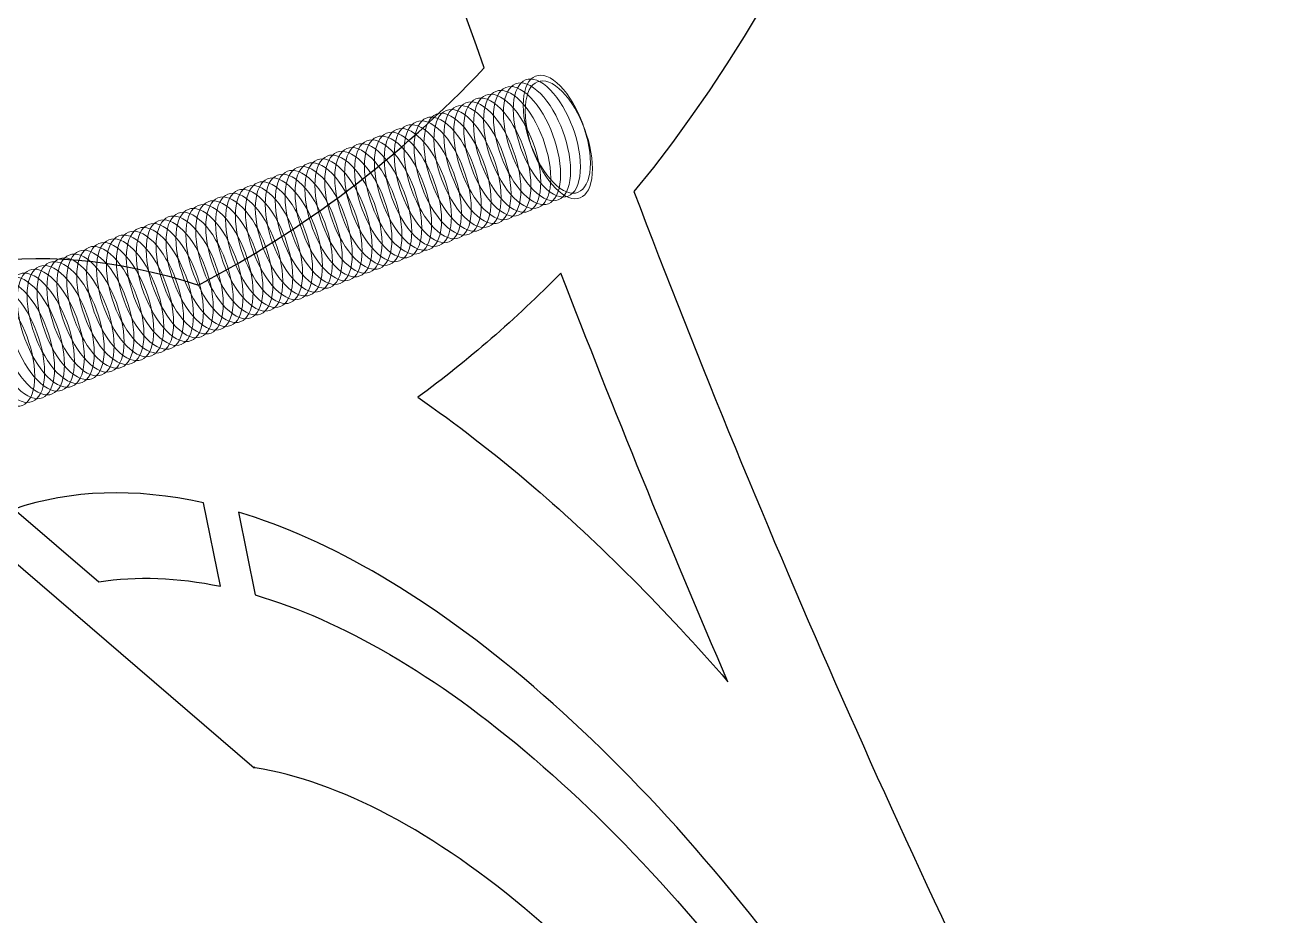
# Model space of a CAD drawing. Header units: centimetres. Extents: x -860 to -17, y -240 to 97.
# Drawn here: x -809.55 to -781.39, y -206.02 to -186.12 of the extents above; entities that cross this region are included whole.
import ezdxf

# ---------------------------------------------------------------- set-up
doc = ezdxf.new("R2010")
doc.units = ezdxf.units.CM
doc.header["$MEASUREMENT"] = 0
doc.layers.add('layer 1', color=7, linetype='Continuous')

msp = doc.modelspace()

# ---------------------------------------------------------------- linework, layer by layer
at = {"layer": 'layer 1', "color": 242}
for points, knots in [([(-791.81431, -213.5163), (-791.81431, -213.5163), (-791.81431, -213.54688), (-791.81431, -213.54688), (-791.81431, -213.54688), (-791.81431, -213.54688), (-785.62944, -218.85362), (-785.62944, -218.85362), (-785.62944, -218.85362), (-785.62944, -218.85362), (-782.36581, -221.65389), (-782.36581, -221.65389), (-782.36581, -221.65389), (-782.36581, -221.65389), (-781.38636, -222.49428), (-781.38636, -222.49428), (-781.38636, -222.49428), (-782.68687, -218.98892), (-784.24215, -215.55083), (-785.99553, -212.30804), (-785.99553, -212.30804), (-786.02547, -212.25267), (-786.05546, -212.19733), (-786.08552, -212.14207), (-786.08552, -212.14207), (-789.70322, -204.98148), (-793.01893, -197.5059), (-795.9385, -189.83895), (-795.9385, -189.83895), (-786.56033, -178.44123), (-783.55523, -157.08198), (-790.90493, -127.47964), (-790.90493, -127.47964), (-790.90493, -127.47964), (-790.9074, -127.47936), (-790.9074, -127.47936), (-790.9074, -127.47936), (-791.1182, -126.63154), (-791.5642, -125.7889), (-792.08036, -125.34603), (-792.08036, -125.34603), (-792.79972, -124.72881), (-793.38287, -125.12181), (-793.38287, -126.22383), (-793.38287, -126.22383), (-793.38287, -126.53512), (-793.33631, -126.8697), (-793.25333, -127.20346), (-793.25333, -127.20346), (-793.25333, -127.20346), (-793.25579, -127.20317), (-793.25579, -127.20317), (-793.25579, -127.20317), (-788.18778, -147.61562), (-788.38015, -163.75279), (-792.3092, -175.12915), (-792.3092, -175.12915), (-795.35249, -168.01423), (-797.63284, -160.16916), (-799.27384, -152.86522), (-799.27384, -152.86522), (-801.37679, -143.50526), (-802.6417, -134.17845), (-803.17879, -125.55553), (-803.17879, -125.55553), (-803.57388, -119.21254), (-803.57884, -113.0593), (-803.12533, -107.45214), (-803.12533, -107.45214), (-802.59419, -100.88529), (-801.40039, -94.75556), (-799.19051, -90.40757), (-799.19051, -90.40757), (-798.37983, -89.37352), (-797.52528, -88.42199), (-796.62965, -87.55296), (-796.62965, -87.55296), (-796.4623, -87.39058), (-796.2936, -87.2309), (-796.12344, -87.07419), (-796.12344, -87.07419), (-796.00498, -86.96506), (-795.86409, -86.85776), (-795.76743, -86.70508), (-795.76743, -86.70508), (-795.6414, -86.50607), (-795.56849, -86.20515), (-795.56849, -85.81556), (-795.56849, -85.81556), (-795.56849, -84.71354), (-796.15164, -83.31982), (-796.871, -82.7026), (-796.871, -82.7026), (-797.21717, -82.40558), (-797.53178, -82.34254), (-797.76505, -82.47982), (-797.76505, -82.47982), (-797.91167, -82.56615), (-798.05043, -82.71821), (-798.18185, -82.84011), (-798.18185, -82.84011), (-798.30897, -82.95804), (-798.43534, -83.07752), (-798.56093, -83.19852), (-798.56093, -83.19852), (-802.90223, -87.38143), (-806.32651, -93.40903), (-808.55309, -101.27492), (-808.55309, -101.27492), (-810.75544, -109.05517), (-811.72694, -118.49984), (-811.38355, -129.02392), (-811.38355, -129.02392), (-810.95678, -142.10343), (-808.53507, -156.4897), (-804.43352, -171.06733), (-804.43352, -171.06733), (-802.91717, -176.4567), (-801.19096, -181.80528), (-799.28196, -187.07701), (-799.28196, -187.07701), (-801.18504, -189.08257), (-803.32741, -190.70242), (-805.67514, -191.92889), (-805.67514, -191.92889), (-809.38695, -190.72098), (-812.59662, -191.36766), (-814.96284, -193.68495), (-814.96284, -193.68495), (-814.96284, -193.68495), (-810.71976, -197.3256), (-810.71976, -197.3256), (-810.71976, -197.3256), (-810.71976, -197.3256), (-804.42696, -202.72495), (-804.42696, -202.72495), (-804.42696, -202.72495), (-804.42696, -202.72495), (-804.42696, -202.69437), (-804.42696, -202.69437), (-804.42696, -202.69437), (-804.42696, -202.69437), (-804.40641, -202.71201), (-804.40641, -202.71201), (-804.40641, -202.71201), (-802.52537, -203.02852), (-800.40808, -204.11596), (-798.16881, -206.0373), (-798.16881, -206.0373), (-795.92954, -207.95864), (-793.81225, -210.50456), (-791.93121, -213.41599), (-791.93121, -213.41599), (-791.93121, -213.41599), (-791.81431, -213.5163), (-791.81431, -213.5163)], [0, 0, 0, 0, 0.025, 0.025, 0.025, 0.025, 0.05, 0.05, 0.05, 0.05, 0.075, 0.075, 0.075, 0.075, 0.1, 0.1, 0.1, 0.1, 0.125, 0.125, 0.125, 0.125, 0.15, 0.15, 0.15, 0.15, 0.175, 0.175, 0.175, 0.175, 0.2, 0.2, 0.2, 0.2, 0.225, 0.225, 0.225, 0.225, 0.25, 0.25, 0.25, 0.25, 0.275, 0.275, 0.275, 0.275, 0.3, 0.3, 0.3, 0.3, 0.325, 0.325, 0.325, 0.325, 0.35, 0.35, 0.35, 0.35, 0.375, 0.375, 0.375, 0.375, 0.4, 0.4, 0.4, 0.4, 0.425, 0.425, 0.425, 0.425, 0.45, 0.45, 0.45, 0.45, 0.475, 0.475, 0.475, 0.475, 0.5, 0.5, 0.5, 0.5, 0.525, 0.525, 0.525, 0.525, 0.55, 0.55, 0.55, 0.55, 0.575, 0.575, 0.575, 0.575, 0.6, 0.6, 0.6, 0.6, 0.625, 0.625, 0.625, 0.625, 0.65, 0.65, 0.65, 0.65, 0.675, 0.675, 0.675, 0.675, 0.7, 0.7, 0.7, 0.7, 0.725, 0.725, 0.725, 0.725, 0.75, 0.75, 0.75, 0.75, 0.775, 0.775, 0.775, 0.775, 0.8, 0.8, 0.8, 0.8, 0.825, 0.825, 0.825, 0.825, 0.85, 0.85, 0.85, 0.85, 0.875, 0.875, 0.875, 0.875, 0.9, 0.9, 0.9, 0.9, 0.925, 0.925, 0.925, 0.925, 0.95, 0.95, 0.95, 0.95, 1, 1, 1, 1]), ([(-797.56985, -191.65824), (-796.38411, -194.73523), (-795.13769, -197.78192), (-793.83609, -200.7909), (-793.83609, -200.7909), (-795.23624, -199.17988), (-796.68738, -197.71911), (-798.1746, -196.44305), (-798.1746, -196.44305), (-799.05412, -195.6884), (-799.92095, -195.02042), (-800.77215, -194.43645), (-800.77215, -194.43645), (-799.64608, -193.61169), (-798.57693, -192.68576), (-797.56985, -191.65824)], [0, 0, 0, 0, 0.2, 0.2, 0.2, 0.2, 0.4, 0.4, 0.4, 0.4, 0.6, 0.6, 0.6, 0.6, 1, 1, 1, 1]), ([(-807.90271, -198.55712), (-807.90271, -198.55712), (-809.79525, -196.93328), (-809.79525, -196.93328), (-809.79525, -196.93328), (-808.52438, -196.5042), (-807.0996, -196.45164), (-805.55807, -196.79616), (-805.55807, -196.79616), (-805.55807, -196.79616), (-805.18253, -198.65809), (-805.18253, -198.65809), (-805.18253, -198.65809), (-806.14249, -198.45941), (-807.05273, -198.42768), (-807.90271, -198.55712)], [0, 0, 0, 0, 0.2, 0.2, 0.2, 0.2, 0.4, 0.4, 0.4, 0.4, 0.6, 0.6, 0.6, 0.6, 1, 1, 1, 1]), ([(-798.1746, -200.90737), (-795.84957, -202.9023), (-793.62842, -205.42883), (-791.59069, -208.30603), (-791.59069, -208.30603), (-791.59069, -208.30603), (-791.96256, -209.51163), (-791.96256, -209.51163), (-791.96256, -209.51163), (-793.88032, -206.78711), (-795.97487, -204.39592), (-798.16881, -202.51348), (-798.16881, -202.51348), (-800.37465, -200.62082), (-802.47998, -199.41505), (-804.40622, -198.85244), (-804.40622, -198.85244), (-804.40622, -198.85244), (-804.77958, -197.00134), (-804.77958, -197.00134), (-804.77958, -197.00134), (-802.73609, -197.61854), (-800.50764, -198.90558), (-798.1746, -200.90737)], [0, 0, 0, 0, 0.14285714, 0.14285714, 0.14285714, 0.14285714, 0.28571429, 0.28571429, 0.28571429, 0.28571429, 0.42857143, 0.42857143, 0.42857143, 0.42857143, 0.57142857, 0.57142857, 0.57142857, 0.57142857, 0.71428571, 0.71428571, 0.71428571, 0.71428571, 1, 1, 1, 1])]:
    msp.add_open_spline(points, degree=3, knots=knots, dxfattribs=at)
at = {"layer": 'layer 1', "color": 177, "lineweight": 20}
for points in [[(-798.10532, -187.57696), (-797.69074, -187.93269), (-797.35465, -188.73593), (-797.35465, -189.37106), (-797.35465, -189.37106), (-797.35465, -190.00619), (-797.69074, -190.23269), (-798.10532, -189.87696), (-798.10532, -189.87696), (-798.51991, -189.52124), (-798.856, -188.718), (-798.856, -188.08287), (-798.856, -188.08287), (-798.856, -187.44774), (-798.51991, -187.22124), (-798.10532, -187.57696)], [(-797.88349, -187.49194), (-797.46891, -187.84767), (-797.13282, -188.65091), (-797.13282, -189.28604), (-797.13282, -189.28604), (-797.13282, -189.92117), (-797.46891, -190.14767), (-797.88349, -189.79194), (-797.88349, -189.79194), (-798.29808, -189.43622), (-798.63417, -188.63298), (-798.63417, -187.99785), (-798.63417, -187.99785), (-798.63417, -187.36272), (-798.29808, -187.13622), (-797.88349, -187.49194)], [(-797.66167, -187.40691), (-797.24709, -187.76264), (-796.911, -188.56588), (-796.911, -189.20101), (-796.911, -189.20101), (-796.911, -189.83614), (-797.24709, -190.06264), (-797.66167, -189.70691), (-797.66167, -189.70691), (-798.07626, -189.35119), (-798.41235, -188.54795), (-798.41235, -187.91282), (-798.41235, -187.91282), (-798.41235, -187.27769), (-798.07626, -187.05119), (-797.66167, -187.40691)], [(-797.6166, -187.53269), (-797.20201, -187.88842), (-796.86592, -188.69165), (-796.86592, -189.32678), (-796.86592, -189.32678), (-796.86592, -189.96192), (-797.20201, -190.18842), (-797.6166, -189.83269), (-797.6166, -189.83269), (-798.03119, -189.47697), (-798.36727, -188.67373), (-798.36727, -188.0386), (-798.36727, -188.0386), (-798.36727, -187.40347), (-798.03119, -187.17697), (-797.6166, -187.53269)], [(-798.77078, -187.83204), (-798.3562, -188.18777), (-798.02011, -188.99101), (-798.02011, -189.62614), (-798.02011, -189.62614), (-798.02011, -190.26127), (-798.3562, -190.48777), (-798.77078, -190.13204), (-798.77078, -190.13204), (-799.18537, -189.77632), (-799.52146, -188.97308), (-799.52146, -188.33795), (-799.52146, -188.33795), (-799.52146, -187.70282), (-799.18537, -187.47632), (-798.77078, -187.83204)], [(-798.54896, -187.74702), (-798.13438, -188.10275), (-797.79829, -188.90599), (-797.79829, -189.54112), (-797.79829, -189.54112), (-797.79829, -190.17625), (-798.13438, -190.40275), (-798.54896, -190.04702), (-798.54896, -190.04702), (-798.96355, -189.6913), (-799.29964, -188.88806), (-799.29964, -188.25293), (-799.29964, -188.25293), (-799.29964, -187.6178), (-798.96355, -187.3913), (-798.54896, -187.74702)], [(-798.32714, -187.66199), (-797.91256, -188.01772), (-797.57647, -188.82096), (-797.57647, -189.45609), (-797.57647, -189.45609), (-797.57647, -190.09122), (-797.91256, -190.31772), (-798.32714, -189.96199), (-798.32714, -189.96199), (-798.74173, -189.60627), (-799.07782, -188.80303), (-799.07782, -188.1679), (-799.07782, -188.1679), (-799.07782, -187.53277), (-798.74173, -187.30627), (-798.32714, -187.66199)], [(-799.65808, -188.17215), (-799.2435, -188.52788), (-798.90741, -189.33112), (-798.90741, -189.96625), (-798.90741, -189.96625), (-798.90741, -190.60138), (-799.2435, -190.82788), (-799.65808, -190.47215), (-799.65808, -190.47215), (-800.07267, -190.11643), (-800.40876, -189.31319), (-800.40876, -188.67806), (-800.40876, -188.67806), (-800.40876, -188.04293), (-800.07267, -187.81643), (-799.65808, -188.17215)], [(-799.43625, -188.08712), (-799.02167, -188.44285), (-798.68558, -189.24609), (-798.68558, -189.88122), (-798.68558, -189.88122), (-798.68558, -190.51635), (-799.02167, -190.74285), (-799.43625, -190.38712), (-799.43625, -190.38712), (-799.85084, -190.0314), (-800.18693, -189.22816), (-800.18693, -188.59303), (-800.18693, -188.59303), (-800.18693, -187.9579), (-799.85084, -187.7314), (-799.43625, -188.08712)], [(-799.21443, -188.00209), (-798.79985, -188.35782), (-798.46376, -189.16106), (-798.46376, -189.79619), (-798.46376, -189.79619), (-798.46376, -190.43132), (-798.79985, -190.65782), (-799.21443, -190.30209), (-799.21443, -190.30209), (-799.62902, -189.94637), (-799.96511, -189.14313), (-799.96511, -188.508), (-799.96511, -188.508), (-799.96511, -187.87287), (-799.62902, -187.64637), (-799.21443, -188.00209)], [(-798.99261, -187.91707), (-798.57803, -188.2728), (-798.24194, -189.07604), (-798.24194, -189.71117), (-798.24194, -189.71117), (-798.24194, -190.3463), (-798.57803, -190.5728), (-798.99261, -190.21707), (-798.99261, -190.21707), (-799.4072, -189.86135), (-799.74329, -189.05811), (-799.74329, -188.42298), (-799.74329, -188.42298), (-799.74329, -187.78785), (-799.4072, -187.56135), (-798.99261, -187.91707)], [(-800.32354, -188.42723), (-799.90896, -188.78296), (-799.57287, -189.5862), (-799.57287, -190.22133), (-799.57287, -190.22133), (-799.57287, -190.85646), (-799.90896, -191.08296), (-800.32354, -190.72723), (-800.32354, -190.72723), (-800.73813, -190.37151), (-801.07422, -189.56827), (-801.07422, -188.93314), (-801.07422, -188.93314), (-801.07422, -188.29801), (-800.73813, -188.07151), (-800.32354, -188.42723)], [(-800.10172, -188.3422), (-799.68714, -188.69793), (-799.35105, -189.50117), (-799.35105, -190.1363), (-799.35105, -190.1363), (-799.35105, -190.77143), (-799.68714, -190.99793), (-800.10172, -190.6422), (-800.10172, -190.6422), (-800.51631, -190.28648), (-800.8524, -189.48324), (-800.8524, -188.84811), (-800.8524, -188.84811), (-800.8524, -188.21298), (-800.51631, -187.98648), (-800.10172, -188.3422)], [(-799.8799, -188.25717), (-799.46532, -188.6129), (-799.12923, -189.41614), (-799.12923, -190.05127), (-799.12923, -190.05127), (-799.12923, -190.6864), (-799.46532, -190.9129), (-799.8799, -190.55717), (-799.8799, -190.55717), (-800.29449, -190.20145), (-800.63058, -189.39821), (-800.63058, -188.76308), (-800.63058, -188.76308), (-800.63058, -188.12795), (-800.29449, -187.90145), (-799.8799, -188.25717)], [(-800.98901, -188.6823), (-800.57443, -189.03803), (-800.23834, -189.84127), (-800.23834, -190.4764), (-800.23834, -190.4764), (-800.23834, -191.11153), (-800.57443, -191.33803), (-800.98901, -190.9823), (-800.98901, -190.9823), (-801.4036, -190.62658), (-801.73969, -189.82334), (-801.73969, -189.18821), (-801.73969, -189.18821), (-801.73969, -188.55308), (-801.4036, -188.32658), (-800.98901, -188.6823)], [(-800.76719, -188.59728), (-800.35261, -188.95301), (-800.01652, -189.75625), (-800.01652, -190.39138), (-800.01652, -190.39138), (-800.01652, -191.02651), (-800.35261, -191.25301), (-800.76719, -190.89728), (-800.76719, -190.89728), (-801.18178, -190.54156), (-801.51787, -189.73832), (-801.51787, -189.10319), (-801.51787, -189.10319), (-801.51787, -188.46806), (-801.18178, -188.24156), (-800.76719, -188.59728)], [(-800.54537, -188.51225), (-800.13079, -188.86798), (-799.7947, -189.67122), (-799.7947, -190.30635), (-799.7947, -190.30635), (-799.7947, -190.94148), (-800.13079, -191.16798), (-800.54537, -190.81225), (-800.54537, -190.81225), (-800.95996, -190.45653), (-801.29605, -189.65329), (-801.29605, -189.01816), (-801.29605, -189.01816), (-801.29605, -188.38303), (-800.95996, -188.15653), (-800.54537, -188.51225)], [(-801.8763, -189.02241), (-801.46172, -189.37814), (-801.12563, -190.18138), (-801.12563, -190.81651), (-801.12563, -190.81651), (-801.12563, -191.45164), (-801.46172, -191.67814), (-801.8763, -191.32241), (-801.8763, -191.32241), (-802.29089, -190.96669), (-802.62698, -190.16345), (-802.62698, -189.52832), (-802.62698, -189.52832), (-802.62698, -188.89319), (-802.29089, -188.66669), (-801.8763, -189.02241)], [(-801.65448, -188.93738), (-801.2399, -189.29311), (-800.90381, -190.09635), (-800.90381, -190.73148), (-800.90381, -190.73148), (-800.90381, -191.36661), (-801.2399, -191.59311), (-801.65448, -191.23738), (-801.65448, -191.23738), (-802.06907, -190.88166), (-802.40516, -190.07842), (-802.40516, -189.44329), (-802.40516, -189.44329), (-802.40516, -188.80816), (-802.06907, -188.58166), (-801.65448, -188.93738)], [(-801.43266, -188.85236), (-801.01808, -189.20809), (-800.68199, -190.01133), (-800.68199, -190.64646), (-800.68199, -190.64646), (-800.68199, -191.28159), (-801.01808, -191.50809), (-801.43266, -191.15236), (-801.43266, -191.15236), (-801.84725, -190.79664), (-802.18334, -189.9934), (-802.18334, -189.35827), (-802.18334, -189.35827), (-802.18334, -188.72314), (-801.84725, -188.49664), (-801.43266, -188.85236)], [(-801.21084, -188.76733), (-800.79626, -189.12306), (-800.46017, -189.9263), (-800.46017, -190.56143), (-800.46017, -190.56143), (-800.46017, -191.19656), (-800.79626, -191.42306), (-801.21084, -191.06733), (-801.21084, -191.06733), (-801.62543, -190.71161), (-801.96152, -189.90837), (-801.96152, -189.27324), (-801.96152, -189.27324), (-801.96152, -188.63811), (-801.62543, -188.41161), (-801.21084, -188.76733)], [(-802.54177, -189.27749), (-802.12719, -189.63322), (-801.7911, -190.43646), (-801.7911, -191.07159), (-801.7911, -191.07159), (-801.7911, -191.70672), (-802.12719, -191.93322), (-802.54177, -191.57749), (-802.54177, -191.57749), (-802.95636, -191.22177), (-803.29245, -190.41853), (-803.29245, -189.7834), (-803.29245, -189.7834), (-803.29245, -189.14827), (-802.95636, -188.92177), (-802.54177, -189.27749)], [(-802.31995, -189.19246), (-801.90537, -189.54819), (-801.56928, -190.35143), (-801.56928, -190.98656), (-801.56928, -190.98656), (-801.56928, -191.62169), (-801.90537, -191.84819), (-802.31995, -191.49246), (-802.31995, -191.49246), (-802.73454, -191.13674), (-803.07063, -190.3335), (-803.07063, -189.69837), (-803.07063, -189.69837), (-803.07063, -189.06324), (-802.73454, -188.83674), (-802.31995, -189.19246)], [(-802.09813, -189.10744), (-801.68355, -189.46317), (-801.34746, -190.26641), (-801.34746, -190.90154), (-801.34746, -190.90154), (-801.34746, -191.53667), (-801.68355, -191.76317), (-802.09813, -191.40744), (-802.09813, -191.40744), (-802.51272, -191.05172), (-802.84881, -190.24848), (-802.84881, -189.61335), (-802.84881, -189.61335), (-802.84881, -188.97822), (-802.51272, -188.75172), (-802.09813, -189.10744)], [(-803.20724, -189.53257), (-802.79266, -189.8883), (-802.45657, -190.69154), (-802.45657, -191.32667), (-802.45657, -191.32667), (-802.45657, -191.9618), (-802.79266, -192.1883), (-803.20724, -191.83257), (-803.20724, -191.83257), (-803.62183, -191.47685), (-803.95792, -190.67361), (-803.95792, -190.03848), (-803.95792, -190.03848), (-803.95792, -189.40335), (-803.62183, -189.17685), (-803.20724, -189.53257)], [(-802.98542, -189.44754), (-802.57084, -189.80327), (-802.23475, -190.60651), (-802.23475, -191.24164), (-802.23475, -191.24164), (-802.23475, -191.87677), (-802.57084, -192.10327), (-802.98542, -191.74754), (-802.98542, -191.74754), (-803.40001, -191.39182), (-803.7361, -190.58858), (-803.7361, -189.95345), (-803.7361, -189.95345), (-803.7361, -189.31832), (-803.40001, -189.09182), (-802.98542, -189.44754)], [(-802.7636, -189.36252), (-802.34902, -189.71825), (-802.01293, -190.52149), (-802.01293, -191.15662), (-802.01293, -191.15662), (-802.01293, -191.79175), (-802.34902, -192.01825), (-802.7636, -191.66252), (-802.7636, -191.66252), (-803.17819, -191.3068), (-803.51428, -190.50356), (-803.51428, -189.86843), (-803.51428, -189.86843), (-803.51428, -189.2333), (-803.17819, -189.0068), (-802.7636, -189.36252)], [(-803.87271, -189.78765), (-803.45813, -190.14338), (-803.12204, -190.94662), (-803.12204, -191.58175), (-803.12204, -191.58175), (-803.12204, -192.21688), (-803.45813, -192.44338), (-803.87271, -192.08765), (-803.87271, -192.08765), (-804.2873, -191.73193), (-804.62339, -190.92869), (-804.62339, -190.29356), (-804.62339, -190.29356), (-804.62339, -189.65843), (-804.2873, -189.43193), (-803.87271, -189.78765)], [(-803.65089, -189.70262), (-803.23631, -190.05835), (-802.90022, -190.86159), (-802.90022, -191.49672), (-802.90022, -191.49672), (-802.90022, -192.13185), (-803.23631, -192.35835), (-803.65089, -192.00262), (-803.65089, -192.00262), (-804.06548, -191.6469), (-804.40157, -190.84366), (-804.40157, -190.20853), (-804.40157, -190.20853), (-804.40157, -189.5734), (-804.06548, -189.3469), (-803.65089, -189.70262)], [(-803.42907, -189.61759), (-803.01449, -189.97332), (-802.6784, -190.77656), (-802.6784, -191.41169), (-802.6784, -191.41169), (-802.6784, -192.04682), (-803.01449, -192.27332), (-803.42907, -191.91759), (-803.42907, -191.91759), (-803.84366, -191.56187), (-804.17975, -190.75863), (-804.17975, -190.1235), (-804.17975, -190.1235), (-804.17975, -189.48837), (-803.84366, -189.26187), (-803.42907, -189.61759)], [(-804.76, -190.12775), (-804.34542, -190.48348), (-804.00933, -191.28672), (-804.00933, -191.92185), (-804.00933, -191.92185), (-804.00933, -192.55698), (-804.34542, -192.78348), (-804.76, -192.42775), (-804.76, -192.42775), (-805.17459, -192.07203), (-805.51068, -191.26879), (-805.51068, -190.63366), (-805.51068, -190.63366), (-805.51068, -189.99853), (-805.17459, -189.77203), (-804.76, -190.12775)], [(-804.53818, -190.04273), (-804.1236, -190.39846), (-803.78751, -191.2017), (-803.78751, -191.83683), (-803.78751, -191.83683), (-803.78751, -192.47196), (-804.1236, -192.69846), (-804.53818, -192.34273), (-804.53818, -192.34273), (-804.95277, -191.98701), (-805.28886, -191.18377), (-805.28886, -190.54864), (-805.28886, -190.54864), (-805.28886, -189.91351), (-804.95277, -189.68701), (-804.53818, -190.04273)], [(-804.31636, -189.9577), (-803.90178, -190.31343), (-803.56569, -191.11667), (-803.56569, -191.7518), (-803.56569, -191.7518), (-803.56569, -192.38693), (-803.90178, -192.61343), (-804.31636, -192.2577), (-804.31636, -192.2577), (-804.73095, -191.90198), (-805.06704, -191.09874), (-805.06704, -190.46361), (-805.06704, -190.46361), (-805.06704, -189.82848), (-804.73095, -189.60198), (-804.31636, -189.9577)], [(-804.09453, -189.87267), (-803.67995, -190.2284), (-803.34386, -191.03164), (-803.34386, -191.66677), (-803.34386, -191.66677), (-803.34386, -192.3019), (-803.67995, -192.5284), (-804.09453, -192.17267), (-804.09453, -192.17267), (-804.50912, -191.81695), (-804.84521, -191.01371), (-804.84521, -190.37858), (-804.84521, -190.37858), (-804.84521, -189.74345), (-804.50912, -189.51695), (-804.09453, -189.87267)], [(-805.42547, -190.38283), (-805.01089, -190.73856), (-804.6748, -191.5418), (-804.6748, -192.17693), (-804.6748, -192.17693), (-804.6748, -192.81206), (-805.01089, -193.03856), (-805.42547, -192.68283), (-805.42547, -192.68283), (-805.84006, -192.32711), (-806.17615, -191.52387), (-806.17615, -190.88874), (-806.17615, -190.88874), (-806.17615, -190.25361), (-805.84006, -190.02711), (-805.42547, -190.38283)], [(-805.20365, -190.2978), (-804.78907, -190.65353), (-804.45298, -191.45677), (-804.45298, -192.0919), (-804.45298, -192.0919), (-804.45298, -192.72703), (-804.78907, -192.95353), (-805.20365, -192.5978), (-805.20365, -192.5978), (-805.61824, -192.24208), (-805.95433, -191.43884), (-805.95433, -190.80371), (-805.95433, -190.80371), (-805.95433, -190.16858), (-805.61824, -189.94208), (-805.20365, -190.2978)], [(-804.98183, -190.21278), (-804.56725, -190.56851), (-804.23116, -191.37175), (-804.23116, -192.00688), (-804.23116, -192.00688), (-804.23116, -192.64201), (-804.56725, -192.86851), (-804.98183, -192.51278), (-804.98183, -192.51278), (-805.39642, -192.15706), (-805.73251, -191.35382), (-805.73251, -190.71869), (-805.73251, -190.71869), (-805.73251, -190.08356), (-805.39642, -189.85706), (-804.98183, -190.21278)], [(-806.09094, -190.63791), (-805.67636, -190.99364), (-805.34027, -191.79688), (-805.34027, -192.43201), (-805.34027, -192.43201), (-805.34027, -193.06714), (-805.67636, -193.29364), (-806.09094, -192.93791), (-806.09094, -192.93791), (-806.50553, -192.58219), (-806.84162, -191.77895), (-806.84162, -191.14382), (-806.84162, -191.14382), (-806.84162, -190.50869), (-806.50553, -190.28219), (-806.09094, -190.63791)], [(-805.86912, -190.55288), (-805.45454, -190.90861), (-805.11845, -191.71185), (-805.11845, -192.34698), (-805.11845, -192.34698), (-805.11845, -192.98211), (-805.45454, -193.20861), (-805.86912, -192.85288), (-805.86912, -192.85288), (-806.28371, -192.49716), (-806.6198, -191.69392), (-806.6198, -191.05879), (-806.6198, -191.05879), (-806.6198, -190.42366), (-806.28371, -190.19716), (-805.86912, -190.55288)], [(-805.64729, -190.46786), (-805.23271, -190.82359), (-804.89662, -191.62683), (-804.89662, -192.26196), (-804.89662, -192.26196), (-804.89662, -192.89709), (-805.23271, -193.12359), (-805.64729, -192.76786), (-805.64729, -192.76786), (-806.06188, -192.41214), (-806.39797, -191.6089), (-806.39797, -190.97377), (-806.39797, -190.97377), (-806.39797, -190.33864), (-806.06188, -190.11214), (-805.64729, -190.46786)], [(-806.97823, -190.97802), (-806.56365, -191.33375), (-806.22756, -192.13699), (-806.22756, -192.77212), (-806.22756, -192.77212), (-806.22756, -193.40725), (-806.56365, -193.63375), (-806.97823, -193.27802), (-806.97823, -193.27802), (-807.39282, -192.9223), (-807.72891, -192.11906), (-807.72891, -191.48393), (-807.72891, -191.48393), (-807.72891, -190.8488), (-807.39282, -190.6223), (-806.97823, -190.97802)], [(-806.75641, -190.89299), (-806.34183, -191.24872), (-806.00574, -192.05196), (-806.00574, -192.68709), (-806.00574, -192.68709), (-806.00574, -193.32222), (-806.34183, -193.54872), (-806.75641, -193.19299), (-806.75641, -193.19299), (-807.171, -192.83727), (-807.50709, -192.03403), (-807.50709, -191.3989), (-807.50709, -191.3989), (-807.50709, -190.76377), (-807.171, -190.53727), (-806.75641, -190.89299)], [(-806.53459, -190.80796), (-806.12001, -191.16369), (-805.78392, -191.96693), (-805.78392, -192.60206), (-805.78392, -192.60206), (-805.78392, -193.23719), (-806.12001, -193.46369), (-806.53459, -193.10796), (-806.53459, -193.10796), (-806.94918, -192.75224), (-807.28527, -191.949), (-807.28527, -191.31387), (-807.28527, -191.31387), (-807.28527, -190.67874), (-806.94918, -190.45224), (-806.53459, -190.80796)], [(-806.31276, -190.72294), (-805.89818, -191.07867), (-805.56209, -191.88191), (-805.56209, -192.51704), (-805.56209, -192.51704), (-805.56209, -193.15217), (-805.89818, -193.37867), (-806.31276, -193.02294), (-806.31276, -193.02294), (-806.72735, -192.66722), (-807.06344, -191.86398), (-807.06344, -191.22885), (-807.06344, -191.22885), (-807.06344, -190.59372), (-806.72735, -190.36722), (-806.31276, -190.72294)], [(-807.6437, -191.23309), (-807.22912, -191.58882), (-806.89303, -192.39206), (-806.89303, -193.02719), (-806.89303, -193.02719), (-806.89303, -193.66232), (-807.22912, -193.88882), (-807.6437, -193.53309), (-807.6437, -193.53309), (-808.05829, -193.17737), (-808.39438, -192.37413), (-808.39438, -191.739), (-808.39438, -191.739), (-808.39438, -191.10387), (-808.05829, -190.87737), (-807.6437, -191.23309)], [(-807.42188, -191.14807), (-807.0073, -191.5038), (-806.67121, -192.30704), (-806.67121, -192.94217), (-806.67121, -192.94217), (-806.67121, -193.5773), (-807.0073, -193.8038), (-807.42188, -193.44807), (-807.42188, -193.44807), (-807.83647, -193.09235), (-808.17256, -192.28911), (-808.17256, -191.65398), (-808.17256, -191.65398), (-808.17256, -191.01885), (-807.83647, -190.79235), (-807.42188, -191.14807)], [(-807.20005, -191.06304), (-806.78547, -191.41877), (-806.44938, -192.22201), (-806.44938, -192.85714), (-806.44938, -192.85714), (-806.44938, -193.49227), (-806.78547, -193.71877), (-807.20005, -193.36304), (-807.20005, -193.36304), (-807.61464, -193.00732), (-807.95073, -192.20408), (-807.95073, -191.56895), (-807.95073, -191.56895), (-807.95073, -190.93382), (-807.61464, -190.70732), (-807.20005, -191.06304)], [(-808.30917, -191.48817), (-807.89459, -191.8439), (-807.5585, -192.64714), (-807.5585, -193.28227), (-807.5585, -193.28227), (-807.5585, -193.9174), (-807.89459, -194.1439), (-808.30917, -193.78817), (-808.30917, -193.78817), (-808.72376, -193.43245), (-809.05985, -192.62921), (-809.05985, -191.99408), (-809.05985, -191.99408), (-809.05985, -191.35895), (-808.72376, -191.13245), (-808.30917, -191.48817)], [(-808.08735, -191.40315), (-807.67277, -191.75888), (-807.33668, -192.56212), (-807.33668, -193.19725), (-807.33668, -193.19725), (-807.33668, -193.83238), (-807.67277, -194.05888), (-808.08735, -193.70315), (-808.08735, -193.70315), (-808.50194, -193.34743), (-808.83803, -192.54419), (-808.83803, -191.90906), (-808.83803, -191.90906), (-808.83803, -191.27393), (-808.50194, -191.04743), (-808.08735, -191.40315)], [(-807.86552, -191.31812), (-807.45094, -191.67385), (-807.11485, -192.47709), (-807.11485, -193.11222), (-807.11485, -193.11222), (-807.11485, -193.74735), (-807.45094, -193.97385), (-807.86552, -193.61812), (-807.86552, -193.61812), (-808.28011, -193.2624), (-808.6162, -192.45916), (-808.6162, -191.82403), (-808.6162, -191.82403), (-808.6162, -191.1889), (-808.28011, -190.9624), (-807.86552, -191.31812)], [(-809.19646, -191.82828), (-808.78188, -192.18401), (-808.44579, -192.98725), (-808.44579, -193.62238), (-808.44579, -193.62238), (-808.44579, -194.25751), (-808.78188, -194.48401), (-809.19646, -194.12828), (-809.19646, -194.12828), (-809.61105, -193.77256), (-809.94714, -192.96932), (-809.94714, -192.33419), (-809.94714, -192.33419), (-809.94714, -191.69906), (-809.61105, -191.47256), (-809.19646, -191.82828)], [(-808.97464, -191.74325), (-808.56006, -192.09898), (-808.22397, -192.90222), (-808.22397, -193.53735), (-808.22397, -193.53735), (-808.22397, -194.17248), (-808.56006, -194.39898), (-808.97464, -194.04325), (-808.97464, -194.04325), (-809.38923, -193.68753), (-809.72532, -192.88429), (-809.72532, -192.24916), (-809.72532, -192.24916), (-809.72532, -191.61403), (-809.38923, -191.38753), (-808.97464, -191.74325)], [(-808.75281, -191.65823), (-808.33823, -192.01396), (-808.00214, -192.8172), (-808.00214, -193.45233), (-808.00214, -193.45233), (-808.00214, -194.08746), (-808.33823, -194.31396), (-808.75281, -193.95823), (-808.75281, -193.95823), (-809.1674, -193.60251), (-809.50349, -192.79927), (-809.50349, -192.16414), (-809.50349, -192.16414), (-809.50349, -191.52901), (-809.1674, -191.30251), (-808.75281, -191.65823)], [(-808.53099, -191.5732), (-808.11641, -191.92893), (-807.78032, -192.73217), (-807.78032, -193.3673), (-807.78032, -193.3673), (-807.78032, -194.00243), (-808.11641, -194.22893), (-808.53099, -193.8732), (-808.53099, -193.8732), (-808.94558, -193.51748), (-809.28167, -192.71424), (-809.28167, -192.07911), (-809.28167, -192.07911), (-809.28167, -191.44398), (-808.94558, -191.21748), (-808.53099, -191.5732)], [(-809.86193, -192.08336), (-809.44735, -192.43909), (-809.11126, -193.24233), (-809.11126, -193.87746), (-809.11126, -193.87746), (-809.11126, -194.51259), (-809.44735, -194.73909), (-809.86193, -194.38336), (-809.86193, -194.38336), (-810.27652, -194.02764), (-810.61261, -193.2244), (-810.61261, -192.58927), (-810.61261, -192.58927), (-810.61261, -191.95414), (-810.27652, -191.72764), (-809.86193, -192.08336)], [(-809.64011, -191.99833), (-809.22553, -192.35406), (-808.88944, -193.1573), (-808.88944, -193.79243), (-808.88944, -193.79243), (-808.88944, -194.42756), (-809.22553, -194.65406), (-809.64011, -194.29833), (-809.64011, -194.29833), (-810.0547, -193.94261), (-810.39079, -193.13937), (-810.39079, -192.50424), (-810.39079, -192.50424), (-810.39079, -191.86911), (-810.0547, -191.64261), (-809.64011, -191.99833)], [(-809.41828, -191.9133), (-809.0037, -192.26903), (-808.66761, -193.07227), (-808.66761, -193.7074), (-808.66761, -193.7074), (-808.66761, -194.34253), (-809.0037, -194.56903), (-809.41828, -194.2133), (-809.41828, -194.2133), (-809.83287, -193.85758), (-810.16896, -193.05434), (-810.16896, -192.41921), (-810.16896, -192.41921), (-810.16896, -191.78408), (-809.83287, -191.55758), (-809.41828, -191.9133)], [(-810.08375, -192.16838), (-809.66917, -192.52411), (-809.33308, -193.32735), (-809.33308, -193.96248), (-809.33308, -193.96248), (-809.33308, -194.59761), (-809.66917, -194.82411), (-810.08375, -194.46838), (-810.08375, -194.46838), (-810.49834, -194.11266), (-810.83443, -193.30942), (-810.83443, -192.67429), (-810.83443, -192.67429), (-810.83443, -192.03916), (-810.49834, -191.81266), (-810.08375, -192.16838)]]:
    msp.add_open_spline(points, degree=3, knots=[0, 0, 0, 0, 0.2, 0.2, 0.2, 0.2, 0.4, 0.4, 0.4, 0.4, 0.6, 0.6, 0.6, 0.6, 1, 1, 1, 1], dxfattribs=at)

doc.saveas('drawing.dxf')
